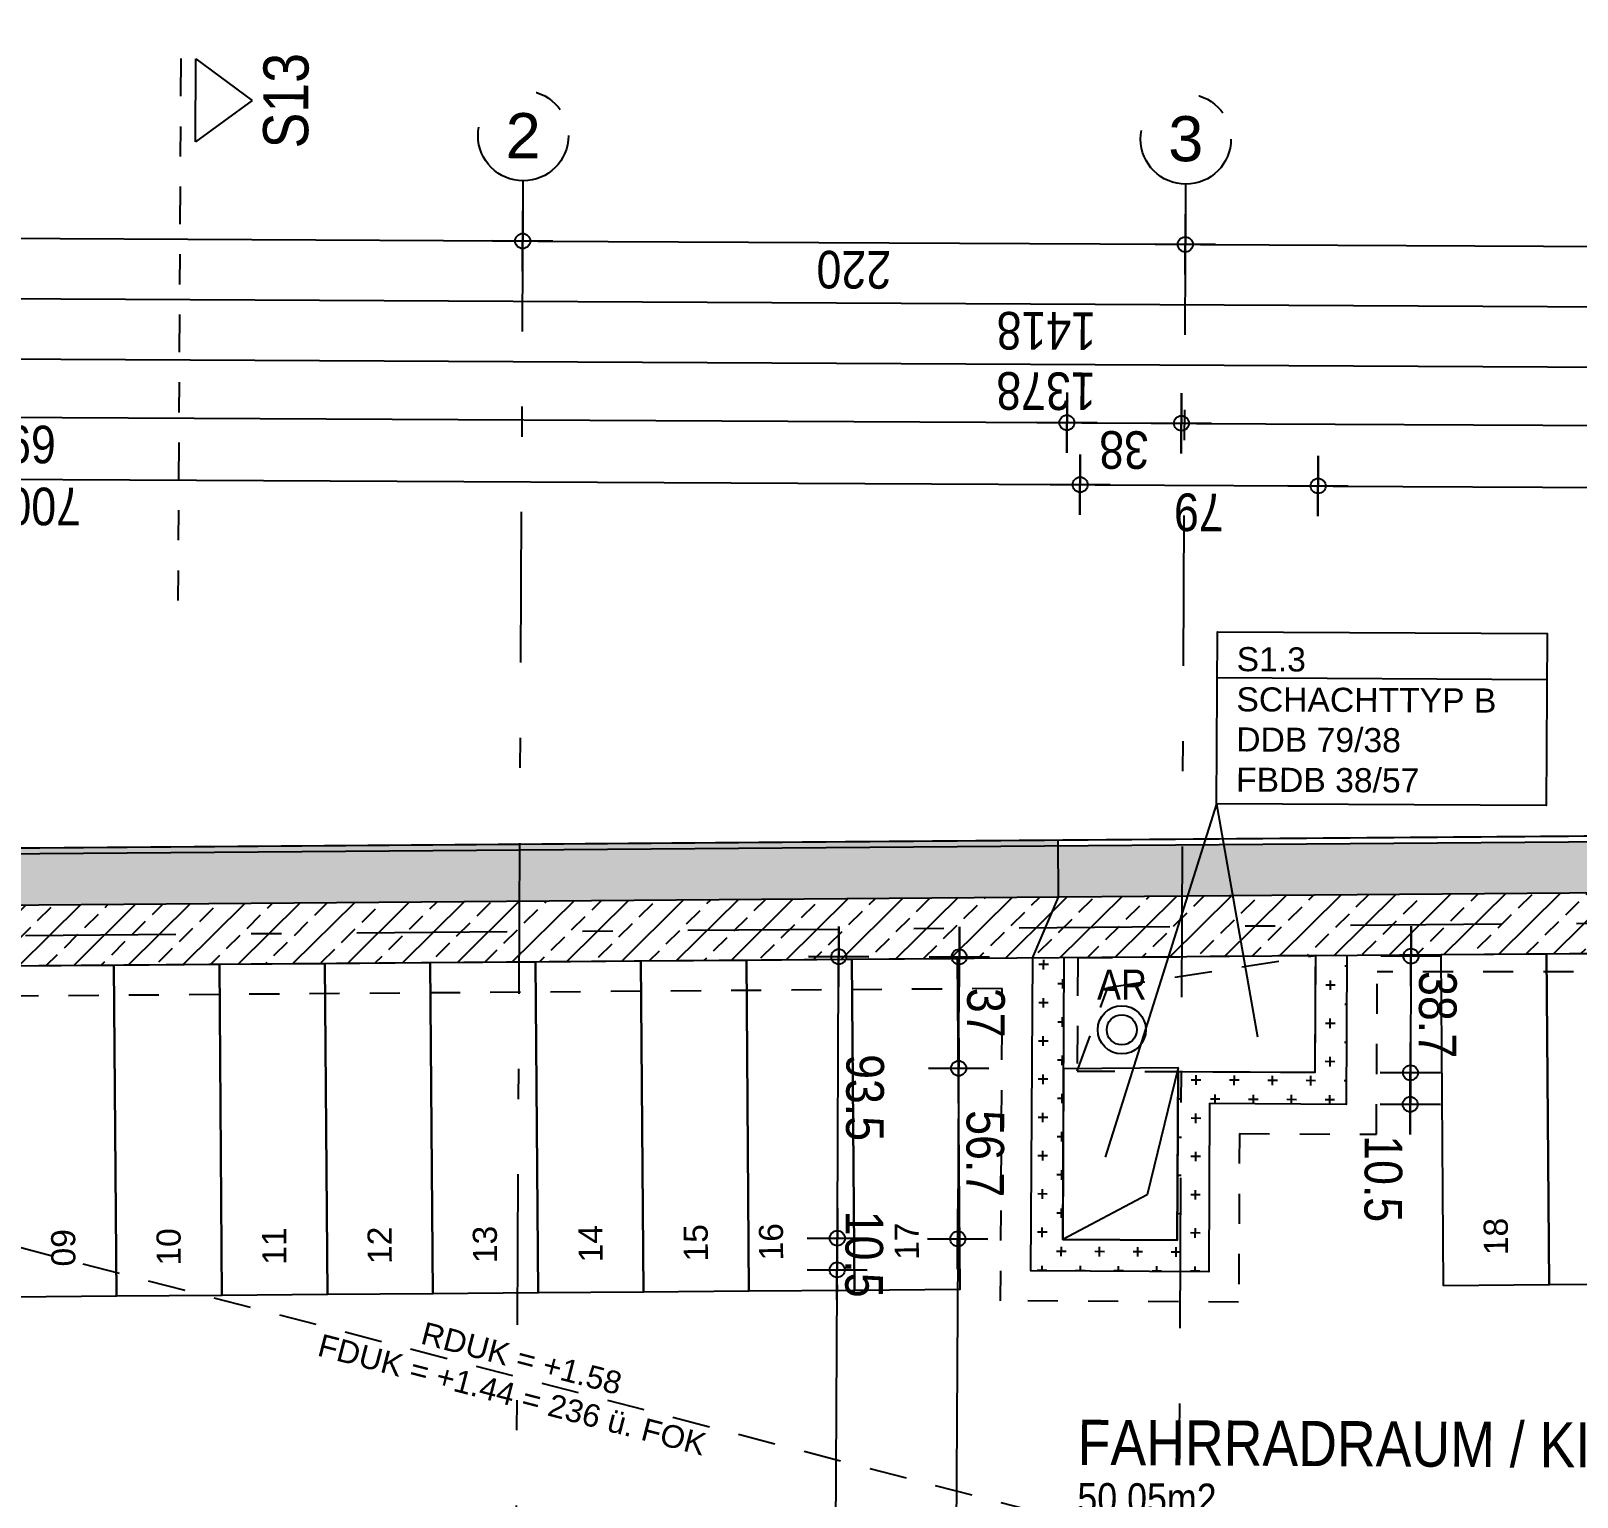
# Model space of a CAD drawing. Header units: millimetres. Extents: x 2639 to 2717, y 1476 to 1588.
# Drawn here: x 2654.61 to 2659.74, y 1548.59 to 1553.46 of the extents above; entities that cross this region are included whole.
import ezdxf
from ezdxf.enums import TextEntityAlignment as Align

# ---------------------------------------------------------------- set-up
doc = ezdxf.new("R2010")
doc.units = ezdxf.units.MM
for name, pattern in [('DASHDOT', [1, 0.5, -0.25, 0, -0.25]), ('HIDDEN2', [0.1875, 0.125, -0.0625]), ('STRICHPUNKT', [1, 0.5, -0.25, 0, -0.25]), ('STRICHPUNKTX2', [2, 1, -0.5, 0, -0.5])]:
    doc.linetypes.add(name, pattern=pattern)
doc.layers.add('00_HLP-G00-LEG-M0', color=6, linetype='Continuous', plot=False)
for name, color, linetype in [('01-ANS-G00-LEG-M0', 8, 'Continuous'), ('01-SCH-G00-LEG-M0', 8, 'STRICHPUNKTX2'), ('01-TXT---------M0', 1, 'Continuous'), ('01-TXT---------PP', 1, 'Continuous'), ('01-TXT-G00-LEG-M0', 1, 'Continuous'), ('02-AXO-G00-LEG-M0', 8, 'STRICHPUNKT'), ('02-DIM-G00-LEG-ACHSEN', 8, 'Continuous'), ('02-DIM-G00-LEG-M0', 8, 'Continuous'), ('02-DIM-G00-LEG-ROHBAU', 8, 'Continuous'), ('02-FIL-G00-LEG-LILA', 223, 'Continuous'), ('02-FIL-G00-LEG-ORANGE', 40, 'Continuous'), ('02-FIL-G00-Leg-STB', 8, 'Continuous'), ('02-HID-G00-LEG-M0', 8, 'HIDDEN2'), ('02-TWA-G00-LEG-M0', 4, 'Continuous'), ('02-TWB-G00-LEG-M0', 5, 'Continuous'), ('02-WDA-G00-LEG-M0', 8, 'Continuous'), ('02-ZWA-G00-LEG-M0', 2, 'Continuous'), ('03-HID-G00-LEG-M0', 8, 'HIDDEN2'), ('03-SYM-G00-LEG-M0', 8, 'Continuous'), ('03-TXT-G00-LEG-M0', 8, 'Continuous'), ('07-MOB-G00-LEG-FAHRRAD', 8, 'Continuous'), ('07-TXT---------M0', 8, 'Continuous'), ('09-VER-G00-LEG-GRUNDSTÜCKSGRENZE', 161, 'Continuous')]:
    doc.layers.add(name, color=color, linetype=linetype)
doc.styles.add('ARIAL', font='arial.ttf', dxfattribs={"width": 0.85})
doc.styles.get("Standard").update_dxf_attribs({"font": 'arial.ttf'})
doc.dimstyles.new('pp chromy&schneider', dxfattribs={"dimscale": 0.005, "dimtxt": 25, "dimasz": 10, "dimexe": 0, "dimexo": 0, "dimgap": 5, "dimtad": 1, "dimdec": 1, "dimlfac": 100, "dimrnd": 0.1, "dimzin": 9, "dimdsep": 46, "dimtxsty": 'ARIAL', "dimblk": 'c&s kote', "dimcen": 0, "dimse1": 1, "dimse2": 1, "dimclrd": 8, "dimclrt": 8, "dimadec": 0, "dimazin": 0, "dimtfac": 0.75, "dimtdec": 1, "dimtix": 1, "dimtmove": 2, "dimatfit": 0, "dimldrblk": 'NONE', "dimfxl": 1, "dimtolj": 1, "dimlwd": -1, "dimarcsym": 0})
pattern_1 = [(44.70755, (2623.20425, 1494.8306), (-0.08934302, 0.09025976), []), (44.70755, (2623.29405, 1494.83014), (-0.08934302, 0.09025976), [0.0635, -0.03175])]
pattern_2 = [(0, (2620.037297, 1472.565062), (0.047625, 0.0274963), [0.03175, -0.0635]), (120, (2620.037297, 1472.565062), (-0.047624994, 0.02749631), [0.03175, -0.0635]), (60, (2620.037297, 1472.565062), (6e-09, 0.05499261), [-0.0635, 0.03175])]

# ---------------------------------------------------------------- blocks, each defined once
blk = doc.blocks.new('03-rar')
blk.add_circle((0, 0), 0.05)
at = {"layer": '01-TXT---------M0', "color": 8, "style": 'ARIAL', "width": 0.85}
blk.add_attdef('RR', text='', height=0.1, dxfattribs=at).set_placement((0, 0.1), align=Align.CENTER)
blk = doc.blocks.new('01-SQM')
at = {"layer": '01-TXT---------M0', "color": 1, "style": 'ARIAL', "width": 0.85}
blk.add_attdef('ROOM', (0, 0), '', height=0.15, dxfattribs=at)
blk.add_attdef('AREA', text='', height=0.1, dxfattribs=at).set_placement((0, -0.06), align=Align.TOP_LEFT)
at = {"layer": '01-TXT---------PP', "color": 1, "style": 'ARIAL', "width": 0.85}
blk.add_attdef('NR', text='', height=0.15, dxfattribs=at).set_placement((-0.1173, 0), align=Align.RIGHT)
blk.add_attdef('FLOOR', text='', height=0.1, dxfattribs=at).set_placement((0, -0.26), align=Align.TOP_LEFT)
blk = doc.blocks.new('c&s kote')
at = {"color": 8}
for p, q in [((0, -2), (0, 2)), ((0, 2), (0, -2)), ((-2, 0), (2, 0)), ((2, 0), (-2, 0))]:
    blk.add_line(p, q, dxfattribs=at)
blk.add_circle((0, 0), 0.5, dxfattribs=at)
blk = doc.blocks.new('*D2775')
at = {"layer": '02-DIM-G00-LEG-ACHSEN', "color": 8, "transparency": 16777216}
blk.add_arc((2650.9769, 1550.4284), 0.7781, 93.3897, 176.7618, dxfattribs=at)
at = {"layer": 'Defpoints', "color": 0, "transparency": 16777216}
for p in [(2650.99, 1552.9895), (2650.5884, 1551.1026), (2666.8077, 1550.5511), (2645.7881, 1550.3882), (2650.8756, 1530.5898)]:
    blk.add_point(p, dxfattribs=at)
at = {"layer": '02-DIM-G00-LEG-ACHSEN', "color": 8, "transparency": 16777216, "xscale": 0.05, "yscale": 0.05, "zscale": 0.05}
for p, rotation in [((2650.9809, 1551.2065), 1.54864684764933), ((2650.1988, 1550.4224), 268.6029117767915)]:
    blk.add_blockref('c&s kote', p, dxfattribs=dict(at, rotation=rotation))
at = {"layer": '02-DIM-G00-LEG-ACHSEN', "color": 8, "transparency": 16777216, "insert": (2650.4888, 1550.9152), "char_height": 0.125, "attachment_point": 5, "rotation": 225.0758, "style": 'ARIAL'}
blk.add_mtext('\\A1;90.74°', dxfattribs=at)
blk = doc.blocks.new('_None')
blk = doc.blocks.new('*D2776')
at = {"layer": '02-DIM-G00-LEG-ACHSEN', "color": 8, "transparency": 16777216}
blk.add_arc((2650.8877, 1532.9564), 1.076, 182.6772, 267.0448, dxfattribs=at)
at = {"layer": 'Defpoints', "color": 0, "transparency": 16777216}
for p in [(2650.99, 1552.9895), (2645.6991, 1532.9551), (2663.2879, 1532.9595), (2649.9551, 1532.4198), (2650.8756, 1530.5898)]:
    blk.add_point(p, dxfattribs=at)
at = {"layer": '02-DIM-G00-LEG-ACHSEN', "color": 8, "transparency": 16777216, "xscale": 0.05, "yscale": 0.05, "zscale": 0.05}
for p, rotation in [((2649.8117, 1532.9561), 91.34581227795383), ((2650.8822, 1531.8804), 358.3761922478786)]:
    blk.add_blockref('c&s kote', p, dxfattribs=dict(at, rotation=rotation))
at = {"layer": '02-DIM-G00-LEG-ACHSEN', "color": 8, "transparency": 16777216, "insert": (2650.188, 1532.2601), "char_height": 0.125, "attachment_point": 5, "rotation": 314.861, "style": 'ARIAL'}
blk.add_mtext('\\A1;89.69°', dxfattribs=at)
blk = doc.blocks.new('*D2777')
at = {"layer": '02-DIM-G00-LEG-ACHSEN', "color": 8, "transparency": 16777216}
blk.add_arc((2650.9575, 1546.622), 0.4872, 95.5897, 173.8254, dxfattribs=at)
at = {"layer": 'Defpoints', "color": 0, "transparency": 16777216}
for p in [(2650.99, 1552.9895), (2650.716, 1547.0452), (2645.769, 1546.6485), (2666.7873, 1546.5412), (2650.8756, 1530.5898)]:
    blk.add_point(p, dxfattribs=at)
at = {"layer": '02-DIM-G00-LEG-ACHSEN', "color": 8, "transparency": 16777216, "xscale": 0.05, "yscale": 0.05, "zscale": 0.05}
for p, rotation in [((2650.96, 1547.1093), 2.64862386707063), ((2650.4702, 1546.6245), 266.766474768712)]:
    blk.add_blockref('c&s kote', p, dxfattribs=dict(at, rotation=rotation))
at = {"layer": '02-DIM-G00-LEG-ACHSEN', "color": 8, "transparency": 16777216, "insert": (2650.6772, 1546.9052), "char_height": 0.125, "attachment_point": 5, "rotation": 224.7075, "style": 'ARIAL'}
blk.add_mtext('\\A1;90.00°', dxfattribs=at)
blk = doc.blocks.new('*D2786')
at = {"layer": '02-DIM-G00-LEG-ACHSEN', "color": 8, "transparency": 16777216}
blk.add_line((2651.0389, 1552.7893), (2656.1889, 1552.763), dxfattribs=at)
at = {"layer": 'Defpoints', "color": 0, "transparency": 16777216}
for p in [(2656.2399, 1552.9627), (2656.2389, 1552.7627), (2650.9784, 1550.7146)]:
    blk.add_point(p, dxfattribs=at)
at = {"layer": '02-DIM-G00-LEG-ACHSEN', "color": 8, "transparency": 16777216, "xscale": 0.05, "yscale": 0.05, "zscale": 0.05}
for p, rotation in [((2650.989, 1552.7895), 179.7075493181463), ((2656.2389, 1552.7627), 359.7075493181463)]:
    blk.add_blockref('c&s kote', p, dxfattribs=dict(at, rotation=rotation))
at = {"layer": '02-DIM-G00-LEG-ACHSEN', "color": 8, "transparency": 16777216, "insert": (2653.6135, 1552.6873), "char_height": 0.125, "attachment_point": 5, "rotation": 179.7075, "style": 'ARIAL'}
blk.add_mtext('\\A1;525', dxfattribs=at)
blk = doc.blocks.new('*D2787')
at = {"layer": '02-DIM-G00-LEG-ACHSEN', "color": 8, "transparency": 16777216}
blk.add_line((2656.2889, 1552.7625), (2658.3889, 1552.7518), dxfattribs=at)
at = {"layer": 'Defpoints', "color": 0, "transparency": 16777216}
for p in [(2656.2399, 1552.9627), (2658.4399, 1552.9515), (2658.4389, 1552.7515)]:
    blk.add_point(p, dxfattribs=at)
at = {"layer": '02-DIM-G00-LEG-ACHSEN', "color": 8, "transparency": 16777216, "xscale": 0.05, "yscale": 0.05, "zscale": 0.05}
for p, rotation in [((2656.2389, 1552.7627), 179.7075493181463), ((2658.4389, 1552.7515), 359.7075493181463)]:
    blk.add_blockref('c&s kote', p, dxfattribs=dict(at, rotation=rotation))
at = {"layer": '02-DIM-G00-LEG-ACHSEN', "color": 8, "transparency": 16777216, "insert": (2657.3384, 1552.6683), "char_height": 0.125, "attachment_point": 5, "rotation": 179.7075, "style": 'ARIAL'}
blk.add_mtext('\\A1;220', dxfattribs=at)
blk = doc.blocks.new('*D2788')
at = {"layer": '02-DIM-G00-LEG-ACHSEN', "color": 8, "transparency": 16777216}
blk.add_line((2658.4889, 1552.7513), (2662.3388, 1552.7316), dxfattribs=at)
at = {"layer": 'Defpoints', "color": 0, "transparency": 16777216}
for p in [(2658.4399, 1552.9515), (2662.3898, 1552.9313), (2662.3888, 1552.7313)]:
    blk.add_point(p, dxfattribs=at)
at = {"layer": '02-DIM-G00-LEG-ACHSEN', "color": 8, "transparency": 16777216, "xscale": 0.05, "yscale": 0.05, "zscale": 0.05}
for p, rotation in [((2658.4389, 1552.7515), 179.7075493181463), ((2662.3888, 1552.7313), 359.7075493181463)]:
    blk.add_blockref('c&s kote', p, dxfattribs=dict(at, rotation=rotation))
at = {"layer": '02-DIM-G00-LEG-ACHSEN', "color": 8, "transparency": 16777216, "insert": (2660.4134, 1552.6526), "char_height": 0.125, "attachment_point": 5, "rotation": 179.7075, "style": 'ARIAL'}
blk.add_mtext('\\A1;395', dxfattribs=at)
blk = doc.blocks.new('schnittführung')
at = {"color": 4, "linetype": 'DASHDOT', "ltscale": 0.25}
blk.add_line((0.2375, -0.1378), (0.2375, 1.6622), dxfattribs=at)
blk.add_line((0.2375, -0.1378), (0.2375, 1.6622), dxfattribs=at)
blk.add_line((0.2375, -0.1378), (0.2375, 1.6622), dxfattribs=at)
at = {"color": 4}
blk.add_lwpolyline([(0.1875, 0.1378), (0.1875, -0.1378), (0, 0)], close=True, dxfattribs=at)
at = {"layer": '07-TXT---------M0', "color": 9, "style": 'ARIAL', "text_generation_flag": 6, "width": 0.85}
blk.add_attdef('SCHNITT', text='', height=0.15, rotation=270, dxfattribs=at).set_placement((-0.0373, 0), align=Align.CENTER)
blk = doc.blocks.new('*D1714')
at = {"layer": '02-DIM-G00-LEG-ROHBAU', "color": 8, "transparency": 16777216}
blk.add_line((2651.1369, 1552.3888), (2664.8167, 1552.3189), dxfattribs=at)
at = {"layer": 'Defpoints', "color": 0, "transparency": 16777216}
for p in [(2664.8667, 1552.3187), (2664.8571, 1550.436), (2651.0764, 1550.3292)]:
    blk.add_point(p, dxfattribs=at)
at = {"layer": '02-DIM-G00-LEG-ROHBAU', "color": 8, "transparency": 16777216, "xscale": 0.05, "yscale": 0.05, "zscale": 0.05}
for p, rotation in [((2651.0869, 1552.389), 179.7075493181463), ((2664.8667, 1552.3187), 359.7075493181463)]:
    blk.add_blockref('c&s kote', p, dxfattribs=dict(at, rotation=rotation))
at = {"layer": '02-DIM-G00-LEG-ROHBAU', "color": 8, "transparency": 16777216, "insert": (2657.9764, 1552.265), "char_height": 0.125, "attachment_point": 5, "rotation": 179.7075, "style": 'ARIAL'}
blk.add_mtext('\\A1;1378', dxfattribs=at)
blk = doc.blocks.new('*D1718')
at = {"layer": '02-DIM-G00-LEG-ROHBAU', "color": 8, "transparency": 16777216}
blk.add_line((2651.1359, 1552.1946), (2657.9959, 1552.1595), dxfattribs=at)
at = {"layer": 'Defpoints', "color": 0, "transparency": 16777216}
for p in [(2658.0459, 1552.1593), (2651.075, 1550.0515), (2658.032, 1549.4465)]:
    blk.add_point(p, dxfattribs=at)
at = {"layer": '02-DIM-G00-LEG-ROHBAU', "color": 8, "transparency": 16777216, "xscale": 0.05, "yscale": 0.05, "zscale": 0.05}
for p, rotation in [((2651.0859, 1552.1948), 179.7075493181463), ((2658.0459, 1552.1593), 359.7075493181463)]:
    blk.add_blockref('c&s kote', p, dxfattribs=dict(at, rotation=rotation))
at = {"layer": '02-DIM-G00-LEG-ROHBAU', "color": 8, "transparency": 16777216, "insert": (2654.5654, 1552.0882), "char_height": 0.125, "attachment_point": 5, "rotation": 179.7075, "style": 'ARIAL'}
blk.add_mtext('\\A1;696', dxfattribs=at)
blk = doc.blocks.new('*D1719')
at = {"layer": '02-DIM-G00-LEG-ROHBAU', "color": 8, "transparency": 16777216}
blk.add_line((2658.0959, 1552.159), (2658.3759, 1552.1576), dxfattribs=at)
at = {"layer": 'Defpoints', "color": 0, "transparency": 16777216}
for p in [(2658.4259, 1552.1573), (2658.032, 1549.4465), (2658.412, 1549.4445)]:
    blk.add_point(p, dxfattribs=at)
at = {"layer": '02-DIM-G00-LEG-ROHBAU', "color": 8, "transparency": 16777216, "xscale": 0.05, "yscale": 0.05, "zscale": 0.05}
for p, rotation in [((2658.0459, 1552.1593), 179.7075493181463), ((2658.4259, 1552.1573), 359.7075493181463)]:
    blk.add_blockref('c&s kote', p, dxfattribs=dict(at, rotation=rotation))
at = {"layer": '02-DIM-G00-LEG-ROHBAU', "color": 8, "transparency": 16777216, "insert": (2658.2354, 1552.0694), "char_height": 0.125, "attachment_point": 5, "rotation": 179.7075, "style": 'ARIAL'}
blk.add_mtext('\\A1;38', dxfattribs=at)
blk = doc.blocks.new('*D1856')
at = {"layer": '02-DIM-G00-LEG-ROHBAU', "color": 8, "transparency": 16777216}
blk.add_line((2658.4759, 1552.1571), (2664.8157, 1552.1247), dxfattribs=at)
at = {"layer": 'Defpoints', "color": 0, "transparency": 16777216}
for p in [(2664.8657, 1552.1245), (2664.8571, 1550.436), (2658.412, 1549.4445)]:
    blk.add_point(p, dxfattribs=at)
at = {"layer": '02-DIM-G00-LEG-ROHBAU', "color": 8, "transparency": 16777216, "xscale": 0.05, "yscale": 0.05, "zscale": 0.05}
for p, rotation in [((2658.4259, 1552.1573), 179.7075493181463), ((2664.8657, 1552.1245), 359.7075493181463)]:
    blk.add_blockref('c&s kote', p, dxfattribs=dict(at, rotation=rotation))
at = {"layer": '02-DIM-G00-LEG-ROHBAU', "color": 8, "transparency": 16777216, "insert": (2661.6454, 1552.0521), "char_height": 0.125, "attachment_point": 5, "rotation": 179.7075, "style": 'ARIAL'}
blk.add_mtext('\\A1;644', dxfattribs=at)
blk = doc.blocks.new('*D1859')
at = {"layer": '02-DIM-G00-LEG-ROHBAU', "color": 8, "transparency": 16777216}
blk.add_line((2657.6861, 1549.9648), (2657.6837, 1549.4982), dxfattribs=at)
at = {"layer": 'Defpoints', "color": 0, "transparency": 16777216}
for p in [(2658.0349, 1550.0131), (2657.6835, 1549.4482), (2658.032, 1549.4465)]:
    blk.add_point(p, dxfattribs=at)
at = {"layer": '02-DIM-G00-LEG-ROHBAU', "color": 8, "transparency": 16777216, "xscale": 0.05, "yscale": 0.05, "zscale": 0.05}
for p, rotation in [((2657.6864, 1550.0148), 89.70754931647869), ((2657.6835, 1549.4482), 269.7075493164787)]:
    blk.add_blockref('c&s kote', p, dxfattribs=dict(at, rotation=rotation))
at = {"layer": '02-DIM-G00-LEG-ROHBAU', "color": 8, "transparency": 16777216, "insert": (2657.7737, 1549.7311), "char_height": 0.125, "attachment_point": 5, "rotation": 269.7075, "style": 'ARIAL'}
blk.add_mtext('\\A1;56.7', dxfattribs=at)
blk = doc.blocks.new('*D1860')
at = {"layer": '02-DIM-G00-LEG-ROHBAU', "color": 8, "transparency": 16777216}
blk.add_line((2657.6832, 1549.3982), (2657.6696, 1546.7378), dxfattribs=at)
at = {"layer": 'Defpoints', "color": 0, "transparency": 16777216}
for p in [(2658.032, 1549.4465), (2657.6694, 1546.6878), (2658.3079, 1546.6845)]:
    blk.add_point(p, dxfattribs=at)
at = {"layer": '02-DIM-G00-LEG-ROHBAU', "color": 8, "transparency": 16777216, "xscale": 0.05, "yscale": 0.05, "zscale": 0.05}
for p, rotation in [((2657.6835, 1549.4482), 89.70754931647869), ((2657.6694, 1546.6878), 269.7075493164787)]:
    blk.add_blockref('c&s kote', p, dxfattribs=dict(at, rotation=rotation))
at = {"layer": '02-DIM-G00-LEG-ROHBAU', "color": 8, "transparency": 16777216, "insert": (2657.7653, 1548.0675), "char_height": 0.125, "attachment_point": 5, "rotation": 269.7075, "style": 'ARIAL'}
blk.add_mtext('\\A1;276.1', dxfattribs=at)
blk = doc.blocks.new('*D1862')
at = {"layer": '02-DIM-G00-LEG-ROHBAU', "color": 8, "transparency": 16777216}
blk.add_line((2657.6866, 1550.0648), (2657.688, 1550.3349), dxfattribs=at)
at = {"layer": 'Defpoints', "color": 0, "transparency": 16777216}
for p in [(2657.6883, 1550.3849), (2658.0368, 1550.3831), (2658.0349, 1550.0131)]:
    blk.add_point(p, dxfattribs=at)
at = {"layer": '02-DIM-G00-LEG-ROHBAU', "color": 8, "transparency": 16777216, "xscale": 0.05, "yscale": 0.05, "zscale": 0.05}
for p, rotation in [((2657.6883, 1550.3849), 89.70754931647869), ((2657.6864, 1550.0148), 269.7075493164787)]:
    blk.add_blockref('c&s kote', p, dxfattribs=dict(at, rotation=rotation))
at = {"layer": '02-DIM-G00-LEG-ROHBAU', "color": 8, "transparency": 16777216, "insert": (2657.7762, 1550.1994), "char_height": 0.125, "attachment_point": 5, "rotation": 269.7075, "style": 'ARIAL'}
blk.add_mtext('\\A1;37', dxfattribs=at)
blk = doc.blocks.new('*D1863')
at = {"layer": '02-DIM-G00-LEG-ROHBAU', "color": 8, "transparency": 16777216}
blk.add_line((2651.1349, 1551.9888), (2658.0398, 1551.9535), dxfattribs=at)
at = {"layer": 'Defpoints', "color": 0, "transparency": 16777216}
for p in [(2658.0898, 1551.9533), (2658.0817, 1550.3807), (2651.0764, 1550.3292)]:
    blk.add_point(p, dxfattribs=at)
at = {"layer": '02-DIM-G00-LEG-ROHBAU', "color": 8, "transparency": 16777216, "xscale": 0.05, "yscale": 0.05, "zscale": 0.05}
for p, rotation in [((2651.0849, 1551.989), 179.7075493181463), ((2658.0898, 1551.9533), 359.7075493181463)]:
    blk.add_blockref('c&s kote', p, dxfattribs=dict(at, rotation=rotation))
at = {"layer": '02-DIM-G00-LEG-ROHBAU', "color": 8, "transparency": 16777216, "insert": (2654.5869, 1551.8823), "char_height": 0.125, "attachment_point": 5, "rotation": 179.7075, "style": 'ARIAL'}
blk.add_mtext('\\A1;700.5', dxfattribs=at)
blk = doc.blocks.new('*D1864')
at = {"layer": '02-DIM-G00-LEG-ROHBAU', "color": 8, "transparency": 16777216}
blk.add_line((2658.1398, 1551.953), (2658.8298, 1551.9495), dxfattribs=at)
at = {"layer": 'Defpoints', "color": 0, "transparency": 16777216}
for p in [(2658.8798, 1551.9492), (2658.0817, 1550.3807), (2658.8708, 1550.1956)]:
    blk.add_point(p, dxfattribs=at)
at = {"layer": '02-DIM-G00-LEG-ROHBAU', "color": 8, "transparency": 16777216, "xscale": 0.05, "yscale": 0.05, "zscale": 0.05}
for p, rotation in [((2658.0898, 1551.9533), 179.7075493181463), ((2658.8798, 1551.9492), 359.7075493181463)]:
    blk.add_blockref('c&s kote', p, dxfattribs=dict(at, rotation=rotation))
at = {"layer": '02-DIM-G00-LEG-ROHBAU', "color": 8, "transparency": 16777216, "insert": (2658.4843, 1551.8624), "char_height": 0.125, "attachment_point": 5, "rotation": 179.7075, "style": 'ARIAL'}
blk.add_mtext('\\A1;79', dxfattribs=at)
blk = doc.blocks.new('*D1865')
at = {"layer": '02-DIM-G00-LEG-ROHBAU', "color": 8, "transparency": 16777216}
blk.add_line((2658.9298, 1551.949), (2664.8147, 1551.919), dxfattribs=at)
at = {"layer": 'Defpoints', "color": 0, "transparency": 16777216}
for p in [(2664.8647, 1551.9187), (2664.8571, 1550.436), (2658.8708, 1550.1956)]:
    blk.add_point(p, dxfattribs=at)
at = {"layer": '02-DIM-G00-LEG-ROHBAU', "color": 8, "transparency": 16777216, "xscale": 0.05, "yscale": 0.05, "zscale": 0.05}
for p, rotation in [((2658.8798, 1551.9492), 179.7075493181463), ((2664.8647, 1551.9187), 359.7075493181463)]:
    blk.add_blockref('c&s kote', p, dxfattribs=dict(at, rotation=rotation))
at = {"layer": '02-DIM-G00-LEG-ROHBAU', "color": 8, "transparency": 16777216, "insert": (2661.8718, 1551.8452), "char_height": 0.125, "attachment_point": 5, "rotation": 179.7075, "style": 'ARIAL'}
blk.add_mtext('\\A1;598.5', dxfattribs=at)
blk = doc.blocks.new('*D1897')
at = {"layer": '02-DIM-G00-LEG-M0', "color": 8, "transparency": 16777216}
blk.add_line((2657.2703, 1546.8698), (2657.2827, 1549.2953), dxfattribs=at)
at = {"layer": 'Defpoints', "color": 0, "transparency": 16777216}
for p in [(2657.283, 1549.3453), (2657.9264, 1549.342), (2657.8636, 1546.8168)]:
    blk.add_point(p, dxfattribs=at)
at = {"layer": '02-DIM-G00-LEG-M0', "color": 8, "transparency": 16777216, "xscale": 0.05, "yscale": 0.05, "zscale": 0.05}
for p, rotation in [((2657.283, 1549.3453), 89.70754931647869), ((2657.2701, 1546.8198), 269.7075493164787)]:
    blk.add_blockref('c&s kote', p, dxfattribs=dict(at, rotation=rotation))
at = {"layer": '02-DIM-G00-LEG-M0', "color": 8, "transparency": 16777216, "insert": (2657.3653, 1548.0821), "char_height": 0.125, "attachment_point": 5, "rotation": 269.7075, "style": 'ARIAL'}
blk.add_mtext('\\A1;252.6', dxfattribs=at)
blk = doc.blocks.new('*D1898')
at = {"layer": '02-DIM-G00-LEG-M0', "color": 8, "transparency": 16777216}
for p, q in [((2657.2837, 1549.5003), (2657.284, 1549.5503)), ((2657.283, 1549.3453), (2657.2835, 1549.4503)), ((2657.2827, 1549.2953), (2657.2824, 1549.2453))]:
    blk.add_line(p, q, dxfattribs=at)
at = {"layer": 'Defpoints', "color": 0, "transparency": 16777216}
for p in [(2657.2835, 1549.4503), (2658.032, 1549.4465), (2657.9264, 1549.342)]:
    blk.add_point(p, dxfattribs=at)
at = {"layer": '02-DIM-G00-LEG-M0', "color": 8, "transparency": 16777216, "xscale": 0.05, "yscale": 0.05, "zscale": 0.05}
for p, rotation in [((2657.2835, 1549.4503), 269.7075493164787), ((2657.283, 1549.3453), 89.70754931647869)]:
    blk.add_blockref('c&s kote', p, dxfattribs=dict(at, rotation=rotation))
at = {"layer": '02-DIM-G00-LEG-M0', "color": 8, "transparency": 16777216, "insert": (2657.372, 1549.3973), "char_height": 0.125, "attachment_point": 5, "rotation": 269.7075, "style": 'ARIAL'}
blk.add_mtext('\\A1;10.5', dxfattribs=at)
blk = doc.blocks.new('*D1899')
at = {"layer": '02-DIM-G00-LEG-M0', "color": 8, "transparency": 16777216}
blk.add_line((2657.2837, 1549.5003), (2657.288, 1550.3356), dxfattribs=at)
at = {"layer": 'Defpoints', "color": 0, "transparency": 16777216}
for p in [(2657.2883, 1550.3856), (2657.9323, 1550.3823), (2658.032, 1549.4465)]:
    blk.add_point(p, dxfattribs=at)
at = {"layer": '02-DIM-G00-LEG-M0', "color": 8, "transparency": 16777216, "xscale": 0.05, "yscale": 0.05, "zscale": 0.05}
for p, rotation in [((2657.2883, 1550.3856), 89.70754931647869), ((2657.2835, 1549.4503), 269.7075493164787)]:
    blk.add_blockref('c&s kote', p, dxfattribs=dict(at, rotation=rotation))
at = {"layer": '02-DIM-G00-LEG-M0', "color": 8, "transparency": 16777216, "insert": (2657.3747, 1549.9175), "char_height": 0.125, "attachment_point": 5, "rotation": 269.7075, "style": 'ARIAL'}
blk.add_mtext('\\A1;93.5', dxfattribs=at)
blk = doc.blocks.new('*D1900')
at = {"layer": '02-DIM-G00-LEG-ROHBAU', "color": 8, "transparency": 16777216}
blk.add_line((2659.188, 1550.3374), (2659.1866, 1550.0501), dxfattribs=at)
at = {"layer": 'Defpoints', "color": 0, "transparency": 16777216}
for p in [(2658.8685, 1550.3891), (2658.8698, 1550.0017), (2659.1863, 1550.0001)]:
    blk.add_point(p, dxfattribs=at)
at = {"layer": '02-DIM-G00-LEG-ROHBAU', "color": 8, "transparency": 16777216, "xscale": 0.05, "yscale": 0.05, "zscale": 0.05}
for p, rotation in [((2659.1883, 1550.3874), 89.70754931647869), ((2659.1863, 1550.0001), 269.7075493164787)]:
    blk.add_blockref('c&s kote', p, dxfattribs=dict(at, rotation=rotation))
at = {"layer": '02-DIM-G00-LEG-ROHBAU', "color": 8, "transparency": 16777216, "insert": (2659.2762, 1550.1933), "char_height": 0.125, "attachment_point": 5, "rotation": 269.7075, "style": 'ARIAL'}
blk.add_mtext('\\A1;38.7', dxfattribs=at)
blk = doc.blocks.new('*D1901')
at = {"layer": '02-DIM-G00-LEG-ROHBAU', "color": 8, "transparency": 16777216}
for p, q in [((2659.1866, 1550.0501), (2659.1868, 1550.1001)), ((2659.1863, 1550.0001), (2659.1858, 1549.8951)), ((2659.1855, 1549.8451), (2659.1853, 1549.7951))]:
    blk.add_line(p, q, dxfattribs=at)
at = {"layer": 'Defpoints', "color": 0, "transparency": 16777216}
for p in [(2658.8698, 1550.0017), (2658.9743, 1549.8961), (2659.1858, 1549.8951)]:
    blk.add_point(p, dxfattribs=at)
at = {"layer": '02-DIM-G00-LEG-ROHBAU', "color": 8, "transparency": 16777216, "xscale": 0.05, "yscale": 0.05, "zscale": 0.05}
for p, rotation in [((2659.1863, 1550.0001), 269.7075493164787), ((2659.1858, 1549.8951), 89.70754931647869)]:
    blk.add_blockref('c&s kote', p, dxfattribs=dict(at, rotation=rotation))
at = {"layer": '02-DIM-G00-LEG-ROHBAU', "color": 8, "transparency": 16777216, "insert": (2659.0957, 1549.6481), "char_height": 0.125, "attachment_point": 5, "rotation": 269.7075, "style": 'ARIAL'}
blk.add_mtext('\\A1;10.5', dxfattribs=at)
blk = doc.blocks.new('*D1994')
at = {"layer": '02-DIM-G00-LEG-ROHBAU', "color": 8, "transparency": 16777216}
blk.add_line((2650.9379, 1552.5898), (2665.0177, 1552.5179), dxfattribs=at)
at = {"layer": 'Defpoints', "color": 0, "transparency": 16777216}
for p in [(2665.0677, 1552.5177), (2665.0581, 1550.6375), (2650.8774, 1550.5276)]:
    blk.add_point(p, dxfattribs=at)
at = {"layer": '02-DIM-G00-LEG-ROHBAU', "color": 8, "transparency": 16777216, "xscale": 0.05, "yscale": 0.05, "zscale": 0.05}
for p, rotation in [((2650.8879, 1552.59), 179.7075493181463), ((2665.0677, 1552.5177), 359.7075493181463)]:
    blk.add_blockref('c&s kote', p, dxfattribs=dict(at, rotation=rotation))
at = {"layer": '02-DIM-G00-LEG-ROHBAU', "color": 8, "transparency": 16777216, "insert": (2657.9774, 1552.465), "char_height": 0.125, "attachment_point": 5, "rotation": 179.7075, "style": 'ARIAL'}
blk.add_mtext('\\A1;1418', dxfattribs=at)

msp = doc.modelspace()

# ---------------------------------------------------------------- hatches: boundary and pattern name
at = {"layer": '02-FIL-G00-LEG-LILA'}
h = msp.add_hatch(dxfattribs=at)
h.set_pattern_fill('HONEY', color=256, scale=0.01, angle=107.0465, style=0)
h.set_pattern_definition(pattern_2)
h.paths.add_polyline_path([(2650.8784, 1550.7176), (2650.8783, 1550.6976), (2658.0165, 1550.753), (2658.0163, 1550.773)])
h = msp.add_hatch(dxfattribs=at)
h.set_pattern_fill('HONEY', color=256, scale=0.01, angle=107.0465, style=0)
h.set_pattern_definition(pattern_2)
h.paths.add_polyline_path([(2665.259, 1550.8054), (2665.259, 1550.8091), (2665.059, 1550.8075), (2658.0165, 1550.753), (2658.0178, 1550.583), (2665.0581, 1550.6375)])
h = msp.add_hatch(dxfattribs=at)
h.set_pattern_fill('HONEY', color=256, scale=0.01, angle=107.0465, style=0)
h.set_pattern_definition(pattern_2)
h.paths.add_polyline_path([(2658.0165, 1550.753), (2650.6783, 1550.6961), (2650.9774, 1550.5284), (2658.0178, 1550.583)])
at = {"layer": '02-FIL-G00-LEG-ORANGE'}
h = msp.add_hatch(dxfattribs=at)
h.set_pattern_fill('CROSS', color=256, scale=0.01, angle=197.0465, style=0)
h.set_pattern_definition([(89.70755, (2623.204253, 1494.8306), (-0.063175056, 0.06382329), [0.03175, -0.09525]), (179.70755, (2623.22021, 1494.84639), (-0.06382329, -0.063175056), [0.03175, -0.09525])])
h.paths.add_polyline_path([(2658.9768, 1550.3904), (2658.8718, 1550.3896), (2658.8698, 1550.0017), (2658.4149, 1550.004), (2658.412, 1549.4445), (2658.032, 1549.4465), (2658.0368, 1550.3831), (2657.9325, 1550.3823), (2657.9323, 1550.3817), (2657.9264, 1549.342), (2658.5165, 1549.339), (2658.5193, 1549.8985), (2658.9743, 1549.8961)])
at = {"layer": '02-FIL-G00-Leg-STB'}
h = msp.add_hatch(dxfattribs=at)
h.set_pattern_fill('ANSI33', color=256, scale=0.02, angle=107.0465, style=0)
h.set_pattern_definition(pattern_1)
h.paths.add_polyline_path([(2665.0479, 1548.6237), (2665.0581, 1550.6375), (2658.0178, 1550.583), (2657.9323, 1550.3817), (2664.8571, 1550.436), (2664.8479, 1548.6247)])
h = msp.add_hatch(dxfattribs=at)
h.set_pattern_fill('ANSI33', color=256, scale=0.02, angle=107.0465, style=0)
h.set_pattern_definition(pattern_1)
h.paths.add_polyline_path([(2658.0178, 1550.583), (2650.8774, 1550.5276), (2650.874, 1549.8525), (2651.1829, 1549.8509), (2651.2549, 1549.061), (2651.454, 1549.0792), (2651.3655, 1550.05), (2651.075, 1550.0515), (2651.0764, 1550.3281), (2657.9323, 1550.3817)])

# ---------------------------------------------------------------- linework, layer by layer
at = {"layer": '00_HLP-G00-LEG-M0'}
msp.add_circle((2658.228, 1550.1427), 0.08, dxfattribs=at)
at = {"layer": '01-ANS-G00-LEG-M0'}
msp.add_lwpolyline([(2658.0349, 1550.0131), (2658.032, 1549.4465), (2658.412, 1549.4445), (2658.4149, 1550.0165), (2658.0349, 1550.0131)], dxfattribs=at)
at = {"layer": '02-AXO-G00-LEG-M0'}
for points in [[(2656.2399, 1552.9627), (2656.1256, 1530.563)], [(2658.4399, 1552.9515), (2658.3255, 1530.5518)], [(2645.7881, 1550.3882), (2666.8077, 1550.5511)]]:
    msp.add_lwpolyline(points, dxfattribs=at)
for centre in [(2656.2407, 1553.1127), (2658.4406, 1553.1015)]:
    msp.add_circle(centre, 0.15, dxfattribs=at)
at = {"layer": '02-FIL-G00-LEG-LILA'}
msp.add_lwpolyline([(2658.0178, 1550.583), (2658.0163, 1550.773)], dxfattribs=at)
at = {"layer": '02-FIL-G00-Leg-STB'}
msp.add_lwpolyline([(2657.9317, 1550.3805), (2658.0178, 1550.583)], dxfattribs=at)
at = {"layer": '02-HID-G00-LEG-M0', "ltscale": 0.5}
for points in [[(2658.6187, 1549.7981), (2659.0737, 1549.7958), (2659.0764, 1550.335)], [(2664.7279, 1550.335), (2659.0764, 1550.335)], [(2658.6187, 1549.7981), (2658.616, 1549.2385), (2657.8259, 1549.2425), (2657.8312, 1550.2797), (2651.1764, 1550.2288), (2651.1764, 1550.151), (2651.5071, 1550.1493), (2651.8619, 1546.2574)]]:
    msp.add_lwpolyline(points, dxfattribs=at)
at = {"layer": '02-TWA-G00-LEG-M0'}
for p, q in [((2665.0581, 1550.6375), (2650.8774, 1550.5276)), ((2651.0764, 1550.3292), (2664.8571, 1550.436))]:
    msp.add_line(p, q, dxfattribs=at)
at = {"layer": '02-TWB-G00-LEG-M0'}
msp.add_lwpolyline([(2665.7825, 1571.3964), (2665.8037, 1569.0077), (2667.4712, 1569.0274), (2667.4956, 1566.1166), (2665.8376, 1566.0999), (2665.8795, 1561.5628), (2667.5374, 1561.5796), (2667.503, 1554.8344), (2665.6603, 1554.8244), (2665.6735, 1550.8309), (2650.6784, 1550.7161), (2650.718, 1581.1278)], dxfattribs=at)
at = {"layer": '02-WDA-G00-LEG-M0'}
msp.add_line((2665.259, 1550.8091), (2650.6783, 1550.6961), dxfattribs=at)
at = {"layer": '02-ZWA-G00-LEG-M0'}
for points in [[(2658.5193, 1549.8985), (2658.5165, 1549.339), (2657.9264, 1549.342), (2657.9323, 1550.3823)], [(2658.4149, 1550.004), (2658.412, 1549.4445), (2658.032, 1549.4465), (2658.0368, 1550.3831)], [(2658.4149, 1550.004), (2658.8698, 1550.0017), (2658.8718, 1550.3896)], [(2658.5193, 1549.8985), (2658.9743, 1549.8961), (2658.9768, 1550.3904)]]:
    msp.add_lwpolyline(points, dxfattribs=at)
at = {"layer": '03-HID-G00-LEG-M0'}
msp.add_lwpolyline([(2658.0817, 1550.3807), (2658.0798, 1550.0057), (2658.8698, 1550.0017), (2658.8718, 1550.3896)], close=True, dxfattribs=at)
at = {"layer": '03-TXT-G00-LEG-M0'}
msp.add_line((2658.5447, 1551.3124), (2659.6395, 1551.3068), dxfattribs=at)
for points in [[(2658.5426, 1550.8929), (2658.5455, 1551.4651), (2659.6402, 1551.4595), (2659.6373, 1550.8873), (2658.5426, 1550.8929), (2658.6784, 1550.1197)], [(2658.5426, 1550.8929), (2658.1733, 1549.7193)], [(2658.4149, 1550.0165), (2658.3128, 1549.5941), (2658.032, 1549.4465)]]:
    msp.add_lwpolyline(points, dxfattribs=at)
at = {"layer": '03-TXT-G00-LEG-M0', "linetype": 'HIDDEN2'}
for points in [[(2658.0798, 1550.0057), (2658.1813, 1550.2834), (2658.8718, 1550.3896)], [(2651.0764, 1550.3292), (2664.7085, 1546.7818)]]:
    msp.add_lwpolyline(points, dxfattribs=at)
at = {"layer": '07-MOB-G00-LEG-FAHRRAD'}
for points in [[(2654.5404, 1549.2552), (2654.5318, 1550.3551), (2654.8818, 1550.3579), (2654.8904, 1549.2579)], [(2654.8904, 1549.2579), (2654.8818, 1550.3579), (2655.2318, 1550.3606), (2655.2404, 1549.2606)], [(2655.2404, 1549.2606), (2655.2318, 1550.3606), (2655.5818, 1550.3633), (2655.5904, 1549.2634)], [(2655.5904, 1549.2634), (2655.5818, 1550.3633), (2655.9318, 1550.3661), (2655.9404, 1549.2661)], [(2655.9404, 1549.2661), (2655.9318, 1550.3661), (2656.2817, 1550.3688), (2656.2904, 1549.2689)], [(2656.2904, 1549.2689), (2656.2817, 1550.3688), (2656.6317, 1550.3716), (2656.6403, 1549.2716)], [(2656.6403, 1549.2716), (2656.6317, 1550.3716), (2656.9817, 1550.3743), (2656.9903, 1549.2743)], [(2656.9903, 1549.2743), (2656.9817, 1550.3743), (2657.3317, 1550.377), (2657.3403, 1549.2771)], [(2657.3403, 1549.2771), (2657.3317, 1550.377), (2657.6817, 1550.3798), (2657.6903, 1549.2798)], [(2659.2967, 1549.2924), (2659.288, 1550.3924), (2659.638, 1550.3951), (2659.6467, 1549.2951)], [(2659.6467, 1549.2951), (2659.638, 1550.3951), (2659.988, 1550.3978), (2659.9966, 1549.2979)]]:
    msp.add_lwpolyline(points, close=True, dxfattribs=at)
at = {"layer": '09-VER-G00-LEG-GRUNDSTÜCKSGRENZE'}
msp.add_lwpolyline([(2705.1999, 1502.4117), (2694.0369, 1502.539), (2677.5417, 1502.7425), (2677.6341, 1532.6865), (2650.7161, 1532.6354), (2650.5861, 1532.6361), (2650.6686, 1548.8038), (2650.6784, 1550.7161), (2665.6721, 1550.8323), (2688.0349, 1550.8878), (2687.9172, 1532.7053), (2688.0514, 1532.7062), (2705.1999, 1532.7388)], close=True, dxfattribs=at)

# ---------------------------------------------------------------- block references
at = {"layer": '01-SCH-G00-LEG-M0'}
ref = msp.add_blockref('schnittführung', (2655.3403, 1553.2295), dxfattribs=dict(at, rotation=179.7075493491426))
ref.add_attrib('SCHNITT', 'S13', dxfattribs={"layer": '07-TXT---------M0', "color": 9, "extrusion": (0, 0, -1), "height": 0.15, "rotation": 270.2925, "style": 'ARIAL', "text_generation_flag": 2, "width": 0.85}).set_placement((-2655.3775, 1553.2293), align=Align.TOP_CENTER)
at = {"layer": '01-TXT-G00-LEG-M0', "rotation": 359.7075492629831}
msp.add_blockref('01-SQM', (2658.0812, 1548.6976), dxfattribs=at).add_auto_attribs({'ROOM': 'FAHRRADRAUM / KIWA', 'AREA': '50.05m2', 'FLOOR': 'Estrich versiegelt'})
at = {"layer": '03-SYM-G00-LEG-M0', "rotation": 359.7075493801932}
msp.add_blockref('03-rar', (2658.228, 1550.1427), dxfattribs=at).add_auto_attribs({'RR': 'AR'})

# ---------------------------------------------------------------- texts
at = {"layer": '01-TXT-G00-LEG-M0', "char_height": 0.08, "width": 0.75, "attachment_point": 4, "rotation": 90.4486}
for s, insert in [('{\\fArial|b0|i0|c0|p34;10}', (2655.0646, 1549.3593)), ('{\\fArial|b0|i0|c0|p34;11}', (2655.4146, 1549.362)), ('{\\fArial|b0|i0|c0|p34;12}', (2655.7646, 1549.3647)), ('{\\fArial|b0|i0|c0|p34;13}', (2656.1146, 1549.3675)), ('{\\fArial|b0|i0|c0|p34;14}', (2656.4646, 1549.3702)), ('{\\fArial|b0|i0|c0|p34;15}', (2656.8146, 1549.373)), ('{\\fArial|b0|i0|c0|p34;16}', (2657.0645, 1549.3762)), ('{\\fArial|b0|i0|c0|p34;17}', (2657.5145, 1549.3784)), ('{\\fArial|b0|i0|c0|p34;18}', (2659.4709, 1549.3938)), ('{\\fArial|b0|i0|c0|p34;09}', (2654.7146, 1549.3565))]:
    msp.add_mtext(s, dxfattribs=dict(at, insert=insert))
at = {"layer": '02-AXO-G00-LEG-M0', "char_height": 0.15, "width": 0.2467, "attachment_point": 5, "rotation": 359.7075}
for s, insert in [('{\\fArial|b0|i0|c0|p34;2}', (2656.2407, 1553.1127)), ('{\\fArial|b0|i0|c0|p34;3}', (2658.4406, 1553.1015))]:
    msp.add_mtext(s, dxfattribs=dict(at, insert=insert))
at = {"layer": '03-TXT-G00-LEG-M0'}
for s, insert, char_height, width, attachment_point, rotation in [('{\\fArial|b0|i0|c0|p34;S1.3\\PSCHACHTTYP B\\PDDB 79/38\\PFBDB 38/57}', (2658.6084, 1551.1734), 0.08, 1.0507, 4, 359.7075), ('{\\fArial|b0|i0|c0|p34;RDUK = +1.58\\PFDUK = +1.44 = 236 ü. FOK}', (2656.2196, 1548.9908), 0.075, 2.247, 5, 345.4141)]:
    msp.add_mtext(s, dxfattribs=dict(at, insert=insert, char_height=char_height, width=width, attachment_point=attachment_point, rotation=rotation))

# ---------------------------------------------------------------- dimensions: what is measured, and where the dimension line sits
at = {"layer": '02-DIM-G00-LEG-ACHSEN'}
for base, line1, line2, picture, middle in [((2649.9551, 1532.4198), ((2650.99, 1552.9895), (2650.8756, 1530.5898)), ((2645.6991, 1532.9551), (2663.2879, 1532.9595)), '*D2776', (2650.188, 1532.2601)), ((2650.716, 1547.0452), ((2666.7873, 1546.5412), (2645.769, 1546.6485)), ((2650.99, 1552.9895), (2650.8756, 1530.5898)), '*D2777', (2650.6772, 1546.9052)), ((2650.5884, 1551.1026), ((2645.7881, 1550.3882), (2666.8077, 1550.5511)), ((2650.99, 1552.9895), (2650.8756, 1530.5898)), '*D2775', (2650.4888, 1550.9152))]:
    dim = msp.add_angular_dim_2l(base=base, line1=line1, line2=line2, dimstyle='pp chromy&schneider', override={"dimzin": 8, "dimadec": 2}, dxfattribs=at)
    dim.commit()
    dim.dimension.update_dxf_attribs({"geometry": picture, "text_midpoint": middle})
for base, p1, p2, picture, middle in [((2656.2389, 1552.7627), (2650.9784, 1550.7146), (2656.2399, 1552.9627), '*D2786', (2653.6135, 1552.6873)), ((2658.4389, 1552.7515), (2656.2399, 1552.9627), (2658.4399, 1552.9515), '*D2787', (2657.3384, 1552.6683)), ((2662.3888, 1552.7313), (2658.4399, 1552.9515), (2662.3898, 1552.9313), '*D2788', (2660.4134, 1552.6526))]:
    dim = msp.add_linear_dim(base=base, p1=p1, p2=p2, angle=359.7075, dimstyle='pp chromy&schneider', override={"dimzin": 8}, dxfattribs=at)
    dim.commit()
    dim.dimension.update_dxf_attribs({"geometry": picture, "text_midpoint": middle})
at = {"layer": '02-DIM-G00-LEG-M0'}
for base, p1, p2, angle, picture, middle in [((2657.2883, 1550.3856), (2658.032, 1549.4465), (2657.9323, 1550.3823), 89.7075, '*D1899', (2657.3747, 1549.9175)), ((2657.2835, 1549.4503), (2657.9264, 1549.342), (2658.032, 1549.4465), 89.7075, '*D1898', (2657.372, 1549.3973)), ((2657.28295, 1549.34528), (2657.86355, 1546.81677), (2657.92645, 1549.342), 89.70755, '*D1897', (2657.36533, 1548.08209))]:
    dim = msp.add_linear_dim(base=base, p1=p1, p2=p2, angle=angle, dimstyle='pp chromy&schneider', override={"dimzin": 8}, dxfattribs=at)
    dim.commit()
    dim.dimension.update_dxf_attribs({"geometry": picture, "text_midpoint": middle})
at = {"layer": '02-DIM-G00-LEG-ROHBAU'}
for base, p1, p2, angle, picture, middle in [((2665.0677, 1552.5177), (2650.8774, 1550.5276), (2665.0581, 1550.6375), 359.7075, '*D1994', (2657.9774, 1552.465)), ((2664.8667, 1552.3187), (2651.0764, 1550.3292), (2664.8571, 1550.436), 359.7075, '*D1714', (2657.9764, 1552.265)), ((2658.0459, 1552.1593), (2651.075, 1550.0515), (2658.032, 1549.4465), 359.7075, '*D1718', (2654.5654, 1552.0882)), ((2658.4259, 1552.1573), (2658.032, 1549.4465), (2658.412, 1549.4445), 359.7075, '*D1719', (2658.2354, 1552.0694)), ((2664.8657, 1552.1245), (2658.412, 1549.4445), (2664.8571, 1550.436), 359.7075, '*D1856', (2661.6454, 1552.0521)), ((2658.0898, 1551.9533), (2651.0764, 1550.3292), (2658.0817, 1550.3807), 359.7075, '*D1863', (2654.5869, 1551.8823)), ((2658.8798, 1551.9492), (2658.0817, 1550.3807), (2658.8708, 1550.1956), 359.7075, '*D1864', (2658.4843, 1551.8624)), ((2664.8647, 1551.9187), (2658.8708, 1550.1956), (2664.8571, 1550.436), 359.7075, '*D1865', (2661.8718, 1551.8452)), ((2657.6883, 1550.3849), (2658.0349, 1550.0131), (2658.0368, 1550.3831), 89.7075, '*D1862', (2657.7762, 1550.1994)), ((2659.1863, 1550.0001), (2658.8685, 1550.3891), (2658.8698, 1550.0017), 89.7075, '*D1900', (2659.2762, 1550.1933)), ((2657.6835, 1549.4482), (2658.0349, 1550.0131), (2658.032, 1549.4465), 89.7075, '*D1859', (2657.7737, 1549.7311)), ((2657.6694, 1546.6878), (2658.032, 1549.4465), (2658.3079, 1546.6845), 89.7075, '*D1860', (2657.7653, 1548.0675))]:
    dim = msp.add_linear_dim(base=base, p1=p1, p2=p2, angle=angle, dimstyle='pp chromy&schneider', override={"dimzin": 8}, dxfattribs=at)
    dim.commit()
    dim.dimension.update_dxf_attribs({"geometry": picture, "text_midpoint": middle})
dim = msp.add_linear_dim(base=(2659.1858, 1549.8951), p1=(2658.8698, 1550.0017), p2=(2658.9743, 1549.8961), angle=89.7075, dimstyle='pp chromy&schneider', override={"dimzin": 8}, dxfattribs=at)
dim.commit()
dim.dimension.update_dxf_attribs({"geometry": '*D1901', "text_midpoint": (2659.0957, 1549.6481), "dimtype": 160})

doc.saveas('drawing.dxf')
